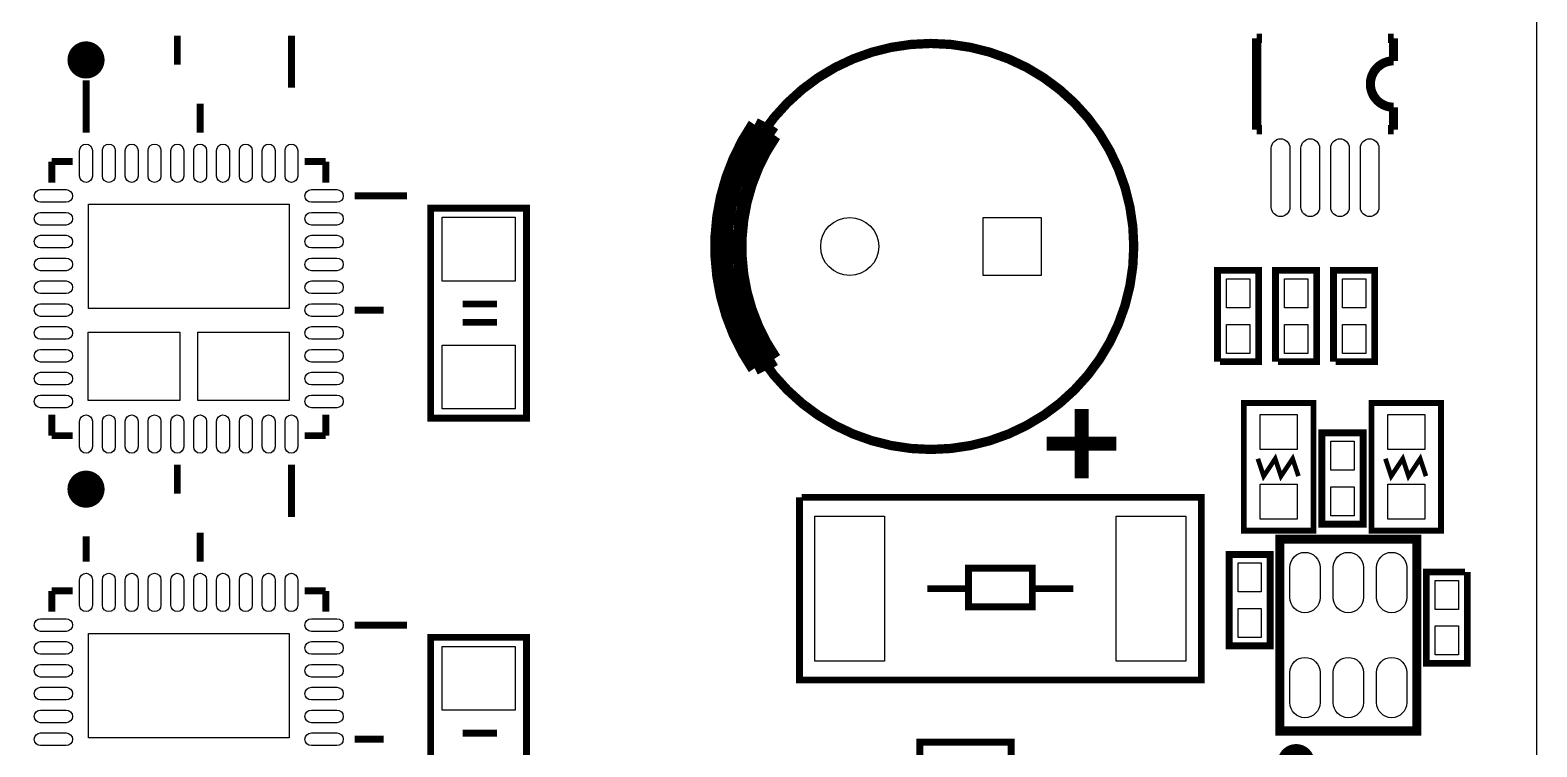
# Model space of a CAD drawing. Header units: millimetres. Extents: x -15 to 227, y -9 to 102.
# Drawn here: x 193.5 to 226.5, y 26.05 to 41.74 of the extents above; entities that cross this region are included whole.
import ezdxf

# ---------------------------------------------------------------- set-up
doc = ezdxf.new("R2010")
doc.units = ezdxf.units.MM
doc.header["$LTSCALE"] = 10
for name, color, linetype in [('BG_OUTLINE', 2, 'Continuous'), ('PG_SILKSCREEN_TOP', 3, 'Continuous'), ('PIN_TOP', 4, 'Continuous')]:
    doc.layers.add(name, color=color, linetype=linetype)

msp = doc.modelspace()

# ---------------------------------------------------------------- linework, layer by layer
at = {"layer": 'BG_OUTLINE'}
msp.add_lwpolyline([(133.299962, 3.39979), (224.499932, 3.39979, 0.414205), (226.499928, 5.399786), (226.499928, 70.799706), (226.499928, 99.799902, 0.414202), (224.499932, 101.799898), (-5.500116, 101.799898, 0.414205)], format="xyb", dxfattribs=at)
at = {"layer": 'PG_SILKSCREEN_TOP'}
for points in [[(196.719952, 41.62171, 0.1524, 0.1524, 0), (196.719952, 40.98671, 0.1524, 0.1524, 0)], [(199.21982, 41.62171, 0.1524, 0.1524, 0), (199.21982, 40.47871, 0.1524, 0.1524, 0)], [(220.361764, 39.561008, 0.199898, 0.199898, 0), (220.361764, 41.561004, 0.199898, 0.199898, 0)], [(220.361764, 41.561004, 0.199898, 0.199898, 0), (220.481906, 41.561004, 0.199898, 0.199898, 0)], [(223.362012, 41.561004, 0.199898, 0.199898, 0), (223.362012, 41.069006, 0.199898, 0.199898, 1.00025), (223.362012, 40.053006, 0.199898, 0.199898, 0), (223.362012, 39.561008, 0.199898, 0.199898, 0)], [(223.24187, 41.561004, 0.199898, 0.199898, 0), (223.362012, 41.561004, 0.199898, 0.199898, 0)], [(194.719956, 39.499794, 0.1524, 0.1524, 0), (194.719956, 40.642794, 0.1524, 0.1524, 0)], [(197.219824, 39.499794, 0.1524, 0.1524, 0), (197.219824, 40.134794, 0.1524, 0.1524, 0)], [(209.568288, 34.439352, 0.3048, 0.3048, 0), (209.365088, 34.337752, 0.3048, 0.3048, -0.30781), (209.365088, 39.671752, 0.3048, 0.3048, 0)], [(209.365088, 39.671752, 0.3048, 0.3048, 0), (209.568288, 39.570152, 0.3048, 0.3048, 0)], [(209.796888, 39.443152, 0.3048, 0.3048, 0), (209.644488, 39.544752, 0.3048, 0.3048, 0)], [(220.481906, 39.561008, 0.199898, 0.199898, 0), (220.361764, 39.561008, 0.199898, 0.199898, 0)], [(223.362012, 39.561008, 0.199898, 0.199898, 0), (223.24187, 39.561008, 0.199898, 0.199898, 0)], [(209.669888, 34.464752, 0.3048, 0.3048, 0), (209.796888, 34.540952, 0.3048, 0.3048, -0.310888), (209.796888, 39.443152, 0.3048, 0.3048, 0)], [(193.969894, 38.403784, 0.1524, 0.1524, 0), (193.969894, 38.861746, 0.1524, 0.1524, 0)], [(193.969894, 38.861746, 0.1524, 0.1524, 0), (194.427856, 38.861746, 0.1524, 0.1524, 0)], [(199.51192, 38.861746, 0.1524, 0.1524, 0), (199.969882, 38.861746, 0.1524, 0.1524, 0)], [(199.969882, 38.861746, 0.1524, 0.1524, 0), (199.969882, 38.403784, 0.1524, 0.1524, 0)], [(200.60793, 38.111684, 0.1524, 0.1524, 0), (201.75093, 38.111684, 0.1524, 0.1524, 0)], [(219.5068, 34.481008, 0.150114, 0.150114, 0), (219.5068, 36.481004, 0.150114, 0.150114, 0), (220.406976, 36.481004, 0.150114, 0.150114, 0), (220.406976, 34.481008, 0.150114, 0.150114, 0), (219.556838, 34.481008, 0.150114, 0.150114, 0)], [(220.7768, 34.481008, 0.150114, 0.150114, 0), (220.7768, 36.481004, 0.150114, 0.150114, 0), (221.676976, 36.481004, 0.150114, 0.150114, 0), (221.676976, 34.481008, 0.150114, 0.150114, 0), (220.826838, 34.481008, 0.150114, 0.150114, 0)], [(222.0468, 34.481008, 0.150114, 0.150114, 0), (222.0468, 36.481004, 0.150114, 0.150114, 0), (222.946976, 36.481004, 0.150114, 0.150114, 0), (222.946976, 34.481008, 0.150114, 0.150114, 0), (222.096838, 34.481008, 0.150114, 0.150114, 0)], [(200.60793, 35.611816, 0.1524, 0.1524, 0), (201.24293, 35.611816, 0.1524, 0.1524, 0)], [(202.97013, 35.74415, 0.150114, 0.150114, 0), (203.720192, 35.74415, 0.150114, 0.150114, 0)], [(202.97013, 35.344354, 0.150114, 0.150114, 0), (203.720192, 35.344354, 0.150114, 0.150114, 0)], [(193.969894, 32.861758, 0.1524, 0.1524, 0), (193.969894, 33.31972, 0.1524, 0.1524, 0)], [(199.969882, 33.31972, 0.1524, 0.1524, 0), (199.969882, 32.861758, 0.1524, 0.1524, 0)], [(216.527888, 31.924752, 0.3048, 0.3048, 0), (216.527888, 33.448752, 0.3048, 0.3048, 0)], [(194.427856, 32.861758, 0.1524, 0.1524, 0), (193.969894, 32.861758, 0.1524, 0.1524, 0)], [(199.969882, 32.861758, 0.1524, 0.1524, 0), (199.51192, 32.861758, 0.1524, 0.1524, 0)], [(217.289888, 32.686752, 0.3048, 0.3048, 0), (215.765888, 32.686752, 0.3048, 0.3048, 0)], [(221.277688, 31.975552, 0.1016, 0.1016, 0), (221.150688, 32.356552, 0.1016, 0.1016, 0), (220.896688, 31.975552, 0.1016, 0.1016, 0), (220.769688, 32.356552, 0.1016, 0.1016, 0), (220.515688, 31.975552, 0.1016, 0.1016, 0), (220.388688, 32.356552, 0.1016, 0.1016, 0)], [(224.071688, 31.975552, 0.1016, 0.1016, 0), (223.944688, 32.356552, 0.1016, 0.1016, 0), (223.690688, 31.975552, 0.1016, 0.1016, 0), (223.563688, 32.356552, 0.1016, 0.1016, 0), (223.309688, 31.975552, 0.1016, 0.1016, 0), (223.182688, 32.356552, 0.1016, 0.1016, 0)], [(196.719952, 32.22371, 0.1524, 0.1524, 0), (196.719952, 31.58871, 0.1524, 0.1524, 0)], [(199.21982, 32.22371, 0.1524, 0.1524, 0), (199.21982, 31.08071, 0.1524, 0.1524, 0)], [(210.39963, 31.511748, 0.150114, 0.150114, 0), (219.149676, 31.511748, 0.150114, 0.150114, 0), (219.149676, 27.511756, 0.150114, 0.150114, 0), (210.349592, 27.511756, 0.150114, 0.150114, 0), (210.349592, 31.511748, 0.150114, 0.150114, 0)], [(194.719956, 30.101794, 0.1524, 0.1524, 0), (194.719956, 30.654752, 0.1524, 0.1524, 0)], [(197.219824, 30.101794, 0.1524, 0.1524, 0), (197.219824, 30.736794, 0.1524, 0.1524, 0)], [(213.149688, 29.511752, 0.150114, 0.150114, 0), (214.04961, 29.511752, 0.150114, 0.150114, 0), (214.04961, 29.96184, 0.150114, 0.150114, 0), (215.449658, 29.96184, 0.150114, 0.150114, 0), (215.449658, 29.511752, 0.150114, 0.150114, 0), (216.34958, 29.511752, 0.150114, 0.150114, 0)], [(224.978976, 29.876496, 0.150114, 0.150114, 0), (224.978976, 27.8765, 0.150114, 0.150114, 0), (224.0788, 27.8765, 0.150114, 0.150114, 0), (224.0788, 29.876496, 0.150114, 0.150114, 0), (224.928938, 29.876496, 0.150114, 0.150114, 0)], [(193.969894, 29.005784, 0.1524, 0.1524, 0), (193.969894, 29.463746, 0.1524, 0.1524, 0)], [(193.969894, 29.463746, 0.1524, 0.1524, 0), (194.427856, 29.463746, 0.1524, 0.1524, 0)], [(199.51192, 29.463746, 0.1524, 0.1524, 0), (199.969882, 29.463746, 0.1524, 0.1524, 0)], [(199.969882, 29.463746, 0.1524, 0.1524, 0), (199.969882, 29.005784, 0.1524, 0.1524, 0)], [(214.04961, 29.461714, 0.150114, 0.150114, 0), (214.04961, 29.111702, 0.150114, 0.150114, 0), (215.449658, 29.111702, 0.150114, 0.150114, 0), (215.449658, 29.511752, 0.150114, 0.150114, 0)], [(200.60793, 28.713684, 0.1524, 0.1524, 0), (201.75093, 28.713684, 0.1524, 0.1524, 0)], [(202.97013, 26.34615, 0.150114, 0.150114, 0), (203.720192, 26.34615, 0.150114, 0.150114, 0)], [(200.60793, 26.213816, 0.1524, 0.1524, 0), (201.24293, 26.213816, 0.1524, 0.1524, 0)]]:
    msp.add_lwpolyline(points, format="xyseb", dxfattribs=at)
for points in [[(194.922902, 41.08831, 0.4064, 0.4064, 1), (194.516874, 41.088194, 0.4064, 0.4064, 1)], [(217.670888, 37.004752, 0.2032, 0.2032, 1), (208.780888, 37.004752, 0.2032, 0.2032, 1)], [(202.270106, 33.244282, 0.150114, 0.150114, 0), (202.270106, 37.844222, 0.150114, 0.150114, 0), (204.370178, 37.844222, 0.150114, 0.150114, 0), (204.370178, 33.244282, 0.150114, 0.150114, 0)], [(220.210888, 30.781752, 0.127, 0.127, 0), (221.607888, 30.781752, 0.127, 0.127, 0), (221.607888, 33.575752, 0.127, 0.127, 0), (220.210888, 33.575752, 0.127, 0.127, 0), (220.083888, 33.575752, 0.127, 0.127, 0), (220.083888, 30.781752, 0.127, 0.127, 0)], [(223.004888, 30.781752, 0.127, 0.127, 0), (224.401888, 30.781752, 0.127, 0.127, 0), (224.401888, 33.575752, 0.127, 0.127, 0), (223.004888, 33.575752, 0.127, 0.127, 0), (222.877888, 33.575752, 0.127, 0.127, 0), (222.877888, 30.781752, 0.127, 0.127, 0)], [(221.7928, 30.924754, 0.1524, 0.1524, 0), (221.7928, 32.92475, 0.1524, 0.1524, 0), (222.692976, 32.92475, 0.1524, 0.1524, 0), (222.692976, 30.924754, 0.1524, 0.1524, 0)], [(194.923156, 31.69031, 0.4064, 0.4064, 1), (194.51662, 31.690194, 0.4064, 0.4064, 1)], [(220.869764, 26.395934, 0.199898, 0.199898, 0), (220.869764, 30.596078, 0.199898, 0.199898, 0), (223.870012, 30.596078, 0.199898, 0.199898, 0), (223.870012, 26.395934, 0.199898, 0.199898, 0)], [(220.660976, 30.25775, 0.1524, 0.1524, 0), (220.660976, 28.257754, 0.1524, 0.1524, 0), (219.7608, 28.257754, 0.1524, 0.1524, 0), (219.7608, 30.25775, 0.1524, 0.1524, 0)], [(202.270106, 23.846282, 0.150114, 0.150114, 0), (202.270106, 28.446222, 0.150114, 0.150114, 0), (204.370178, 28.446222, 0.150114, 0.150114, 0), (204.370178, 23.846282, 0.150114, 0.150114, 0)], [(212.987636, 26.15184, 0.1524, 0.1524, 0), (214.987632, 26.15184, 0.1524, 0.1524, 0), (214.987632, 25.251664, 0.1524, 0.1524, 0), (212.987636, 25.251664, 0.1524, 0.1524, 0)], [(221.430596, 25.701752, 0.4064, 0.4064, 1), (221.023608, 25.701976, 0.4064, 0.4064, 1)]]:
    msp.add_lwpolyline(points, format="xyseb", close=True, dxfattribs=at)
at = {"layer": 'PIN_TOP'}
for points in [[(220.683582, 37.863272), (220.683582, 39.158672, -1), (221.089982, 39.158672), (221.089982, 37.863272, -1)], [(221.333568, 37.863272), (221.333568, 39.158672, -1), (221.739968, 39.158672), (221.739968, 37.863272, -1)], [(221.983808, 37.863272), (221.983808, 39.158672, -1), (222.390208, 39.158672), (222.390208, 37.863272, -1)], [(222.633794, 37.863272), (222.633794, 39.158672, -1), (223.040194, 39.158672), (223.040194, 37.863272, -1)], [(194.580256, 38.547294), (194.580256, 39.106094, -1), (194.859656, 39.106094), (194.859656, 38.547294, -1)], [(195.080128, 38.547294), (195.080128, 39.106094, -1), (195.359528, 39.106094), (195.359528, 38.547294, -1)], [(195.580254, 38.547294), (195.580254, 39.106094, -1), (195.859654, 39.106094), (195.859654, 38.547294, -1)], [(196.080126, 38.547294), (196.080126, 39.106094, -1), (196.359526, 39.106094), (196.359526, 38.547294, -1)], [(196.580252, 38.547294), (196.580252, 39.106094, -1), (196.859652, 39.106094), (196.859652, 38.547294, -1)], [(197.080124, 38.547294), (197.080124, 39.106094, -1), (197.359524, 39.106094), (197.359524, 38.547294, -1)], [(197.58025, 38.547294), (197.58025, 39.106094, -1), (197.85965, 39.106094), (197.85965, 38.547294, -1)], [(198.080122, 38.547294), (198.080122, 39.106094, -1), (198.359522, 39.106094), (198.359522, 38.547294, -1)], [(198.580248, 38.547294), (198.580248, 39.106094, -1), (198.859648, 39.106094), (198.859648, 38.547294, -1)], [(199.08012, 38.547294), (199.08012, 39.106094, -1), (199.35952, 39.106094), (199.35952, 38.547294, -1)], [(194.284346, 37.971984), (193.725546, 37.971984, -1), (193.725546, 38.251384), (194.284346, 38.251384, -1)], [(199.65543, 38.251384), (200.21423, 38.251384, -1), (200.21423, 37.971984), (199.65543, 37.971984, -1)], [(194.284346, 37.472112), (193.725546, 37.472112, -1), (193.725546, 37.751512), (194.284346, 37.751512, -1)], [(199.65543, 37.751512), (200.21423, 37.751512, -1), (200.21423, 37.472112), (199.65543, 37.472112, -1)], [(194.284346, 36.971986), (193.725546, 36.971986, -1), (193.725546, 37.251386), (194.284346, 37.251386, -1)], [(199.65543, 37.251386), (200.21423, 37.251386, -1), (200.21423, 36.971986), (199.65543, 36.971986, -1)], [(194.284346, 36.472114), (193.725546, 36.472114, -1), (193.725546, 36.751514), (194.284346, 36.751514, -1)], [(199.65543, 36.751514), (200.21423, 36.751514, -1), (200.21423, 36.472114), (199.65543, 36.472114, -1)], [(194.284346, 35.971988), (193.725546, 35.971988, -1), (193.725546, 36.251388), (194.284346, 36.251388, -1)], [(199.65543, 36.251388), (200.21423, 36.251388, -1), (200.21423, 35.971988), (199.65543, 35.971988, -1)], [(194.284346, 35.472116), (193.725546, 35.472116, -1), (193.725546, 35.751516), (194.284346, 35.751516, -1)], [(199.65543, 35.751516), (200.21423, 35.751516, -1), (200.21423, 35.472116), (199.65543, 35.472116, -1)], [(194.284346, 34.97199), (193.725546, 34.97199, -1), (193.725546, 35.25139), (194.284346, 35.25139, -1)], [(199.65543, 35.25139), (200.21423, 35.25139, -1), (200.21423, 34.97199), (199.65543, 34.97199, -1)], [(194.284346, 34.472118), (193.725546, 34.472118, -1), (193.725546, 34.751518), (194.284346, 34.751518, -1)], [(199.65543, 34.751518), (200.21423, 34.751518, -1), (200.21423, 34.472118), (199.65543, 34.472118, -1)], [(194.284346, 33.971992), (193.725546, 33.971992, -1), (193.725546, 34.251392), (194.284346, 34.251392, -1)], [(199.65543, 34.251392), (200.21423, 34.251392, -1), (200.21423, 33.971992), (199.65543, 33.971992, -1)], [(194.284346, 33.47212), (193.725546, 33.47212, -1), (193.725546, 33.75152), (194.284346, 33.75152, -1)], [(199.65543, 33.75152), (200.21423, 33.75152, -1), (200.21423, 33.47212), (199.65543, 33.47212, -1)], [(194.859656, 33.17621), (194.859656, 32.61741, -1), (194.580256, 32.61741), (194.580256, 33.17621, -1)], [(195.359528, 33.17621), (195.359528, 32.61741, -1), (195.080128, 32.61741), (195.080128, 33.17621, -1)], [(195.859654, 33.17621), (195.859654, 32.61741, -1), (195.580254, 32.61741), (195.580254, 33.17621, -1)], [(196.359526, 33.17621), (196.359526, 32.61741, -1), (196.080126, 32.61741), (196.080126, 33.17621, -1)], [(196.859652, 33.17621), (196.859652, 32.61741, -1), (196.580252, 32.61741), (196.580252, 33.17621, -1)], [(197.359524, 33.17621), (197.359524, 32.61741, -1), (197.080124, 32.61741), (197.080124, 33.17621, -1)], [(197.85965, 33.17621), (197.85965, 32.61741, -1), (197.58025, 32.61741), (197.58025, 33.17621, -1)], [(198.359522, 33.17621), (198.359522, 32.61741, -1), (198.080122, 32.61741), (198.080122, 33.17621, -1)], [(198.859648, 33.17621), (198.859648, 32.61741, -1), (198.580248, 32.61741), (198.580248, 33.17621, -1)], [(199.35952, 33.17621), (199.35952, 32.61741, -1), (199.08012, 32.61741), (199.08012, 33.17621, -1)], [(221.750128, 29.976318), (221.750128, 29.315918, -1), (221.089728, 29.315918), (221.089728, 29.976318, -1)], [(222.700088, 29.976318), (222.700088, 29.315918, -1), (222.039688, 29.315918), (222.039688, 29.976318, -1)], [(223.650048, 29.976318), (223.650048, 29.315918, -1), (222.989648, 29.315918), (222.989648, 29.976318, -1)], [(194.580256, 29.149294), (194.580256, 29.708094, -1), (194.859656, 29.708094), (194.859656, 29.149294, -1)], [(195.080128, 29.149294), (195.080128, 29.708094, -1), (195.359528, 29.708094), (195.359528, 29.149294, -1)], [(195.580254, 29.149294), (195.580254, 29.708094, -1), (195.859654, 29.708094), (195.859654, 29.149294, -1)], [(196.080126, 29.149294), (196.080126, 29.708094, -1), (196.359526, 29.708094), (196.359526, 29.149294, -1)], [(196.580252, 29.149294), (196.580252, 29.708094, -1), (196.859652, 29.708094), (196.859652, 29.149294, -1)], [(197.080124, 29.149294), (197.080124, 29.708094, -1), (197.359524, 29.708094), (197.359524, 29.149294, -1)], [(197.58025, 29.149294), (197.58025, 29.708094, -1), (197.85965, 29.708094), (197.85965, 29.149294, -1)], [(198.080122, 29.149294), (198.080122, 29.708094, -1), (198.359522, 29.708094), (198.359522, 29.149294, -1)], [(198.580248, 29.149294), (198.580248, 29.708094, -1), (198.859648, 29.708094), (198.859648, 29.149294, -1)], [(199.08012, 29.149294), (199.08012, 29.708094, -1), (199.35952, 29.708094), (199.35952, 29.149294, -1)], [(194.284346, 28.573984), (193.725546, 28.573984, -1), (193.725546, 28.853384), (194.284346, 28.853384, -1)], [(199.65543, 28.853384), (200.21423, 28.853384, -1), (200.21423, 28.573984), (199.65543, 28.573984, -1)], [(194.284346, 28.074112), (193.725546, 28.074112, -1), (193.725546, 28.353512), (194.284346, 28.353512, -1)], [(199.65543, 28.353512), (200.21423, 28.353512, -1), (200.21423, 28.074112), (199.65543, 28.074112, -1)], [(194.284346, 27.573986), (193.725546, 27.573986, -1), (193.725546, 27.853386), (194.284346, 27.853386, -1)], [(199.65543, 27.853386), (200.21423, 27.853386, -1), (200.21423, 27.573986), (199.65543, 27.573986, -1)], [(221.750128, 27.676094), (221.750128, 27.015694, -1), (221.089728, 27.015694), (221.089728, 27.676094, -1)], [(222.700088, 27.676094), (222.700088, 27.015694, -1), (222.039688, 27.015694), (222.039688, 27.676094, -1)], [(223.650048, 27.676094), (223.650048, 27.015694, -1), (222.989648, 27.015694), (222.989648, 27.676094, -1)], [(194.284346, 27.074114), (193.725546, 27.074114, -1), (193.725546, 27.353514), (194.284346, 27.353514, -1)], [(199.65543, 27.353514), (200.21423, 27.353514, -1), (200.21423, 27.074114), (199.65543, 27.074114, -1)], [(194.284346, 26.573988), (193.725546, 26.573988, -1), (193.725546, 26.853388), (194.284346, 26.853388, -1)], [(199.65543, 26.853388), (200.21423, 26.853388, -1), (200.21423, 26.573988), (199.65543, 26.573988, -1)], [(194.284346, 26.074116), (193.725546, 26.074116, -1), (193.725546, 26.353516), (194.284346, 26.353516, -1)], [(199.65543, 26.353516), (200.21423, 26.353516, -1), (200.21423, 26.074116), (199.65543, 26.074116, -1)]]:
    msp.add_lwpolyline(points, format="xyb", close=True, dxfattribs=at)
for points in [[(199.166988, 35.64382), (194.772788, 35.64382), (194.772788, 37.92982), (199.166988, 37.92982)], [(204.120242, 36.2458), (202.520042, 36.2458), (202.520042, 37.6428), (204.120242, 37.6428)], [(215.638888, 37.639752), (215.638888, 36.369752), (214.368888, 36.369752), (214.368888, 37.639752)], [(220.210888, 36.298378), (220.210888, 35.663378), (219.702888, 35.663378), (219.702888, 36.298378)], [(221.480888, 36.298378), (221.480888, 35.663378), (220.972888, 35.663378), (220.972888, 36.298378)], [(222.750888, 36.298378), (222.750888, 35.663378), (222.242888, 35.663378), (222.242888, 36.298378)], [(196.773292, 33.632394), (194.766692, 33.632394), (194.766692, 35.130994), (196.773292, 35.130994)], [(199.173084, 33.632394), (197.166484, 33.632394), (197.166484, 35.130994), (199.173084, 35.130994)], [(220.210888, 35.298634), (220.210888, 34.663634), (219.702888, 34.663634), (219.702888, 35.298634)], [(221.480888, 35.298634), (221.480888, 34.663634), (220.972888, 34.663634), (220.972888, 35.298634)], [(222.750888, 35.298634), (222.750888, 34.663634), (222.242888, 34.663634), (222.242888, 35.298634)], [(204.120242, 33.445704), (202.520042, 33.445704), (202.520042, 34.842704), (204.120242, 34.842704)], [(221.252288, 32.559752), (220.439488, 32.559752), (220.439488, 33.321752), (221.252288, 33.321752)], [(224.046288, 32.559752), (223.233488, 32.559752), (223.233488, 33.321752), (224.046288, 33.321752)], [(222.496888, 32.742124), (222.496888, 32.107124), (221.988888, 32.107124), (221.988888, 32.742124)], [(221.252288, 31.035752), (220.439488, 31.035752), (220.439488, 31.797752), (221.252288, 31.797752)], [(222.496888, 31.74238), (222.496888, 31.10738), (221.988888, 31.10738), (221.988888, 31.74238)], [(224.046288, 31.035752), (223.233488, 31.035752), (223.233488, 31.797752), (224.046288, 31.797752)], [(210.687666, 27.924252), (210.687666, 31.099252), (212.211666, 31.099252), (212.211666, 27.924252)], [(217.287602, 27.924252), (217.287602, 31.099252), (218.811602, 31.099252), (218.811602, 27.924252)], [(219.956888, 29.440124), (219.956888, 30.075124), (220.464888, 30.075124), (220.464888, 29.440124)], [(224.274888, 29.05887), (224.274888, 29.69387), (224.782888, 29.69387), (224.782888, 29.05887)], [(219.956888, 28.44038), (219.956888, 29.07538), (220.464888, 29.07538), (220.464888, 28.44038)], [(199.166988, 26.24582), (194.772788, 26.24582), (194.772788, 28.53182), (199.166988, 28.53182)], [(224.274888, 28.059126), (224.274888, 28.694126), (224.782888, 28.694126), (224.782888, 28.059126)], [(204.120242, 26.8478), (202.520042, 26.8478), (202.520042, 28.2448), (204.120242, 28.2448)]]:
    msp.add_lwpolyline(points, close=True, dxfattribs=at)
msp.add_circle((211.447888, 37.004752), 0.635, dxfattribs=at)

doc.saveas('drawing.dxf')
